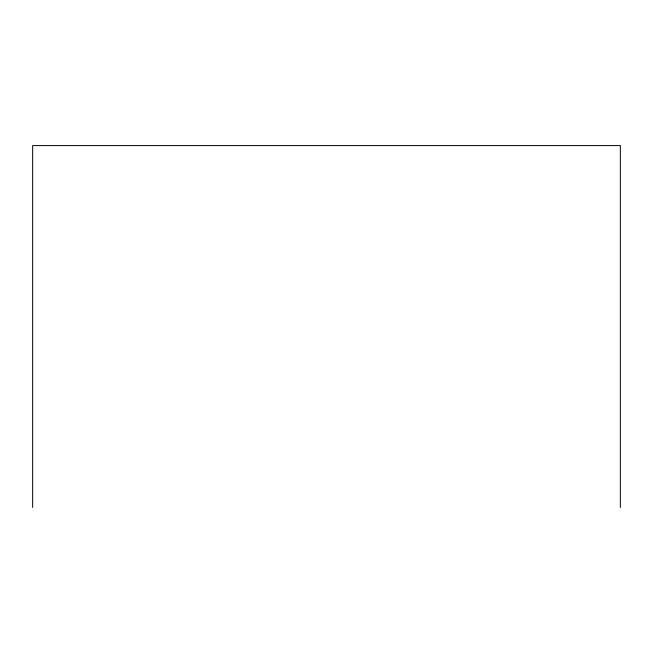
<?xml version="1.0" encoding="UTF-8"?>
<svg xmlns="http://www.w3.org/2000/svg" width="653" height="653" viewBox="0 0 653 653"><rect width="100%" height="100%" fill="white"/><g stroke="black" fill="none" stroke-linecap="round" stroke-linejoin="round"><path stroke-width="0.98" d="M620.35 507.405L620.35 145.595L32.65 145.595L32.65 507.405"/></g></svg>
